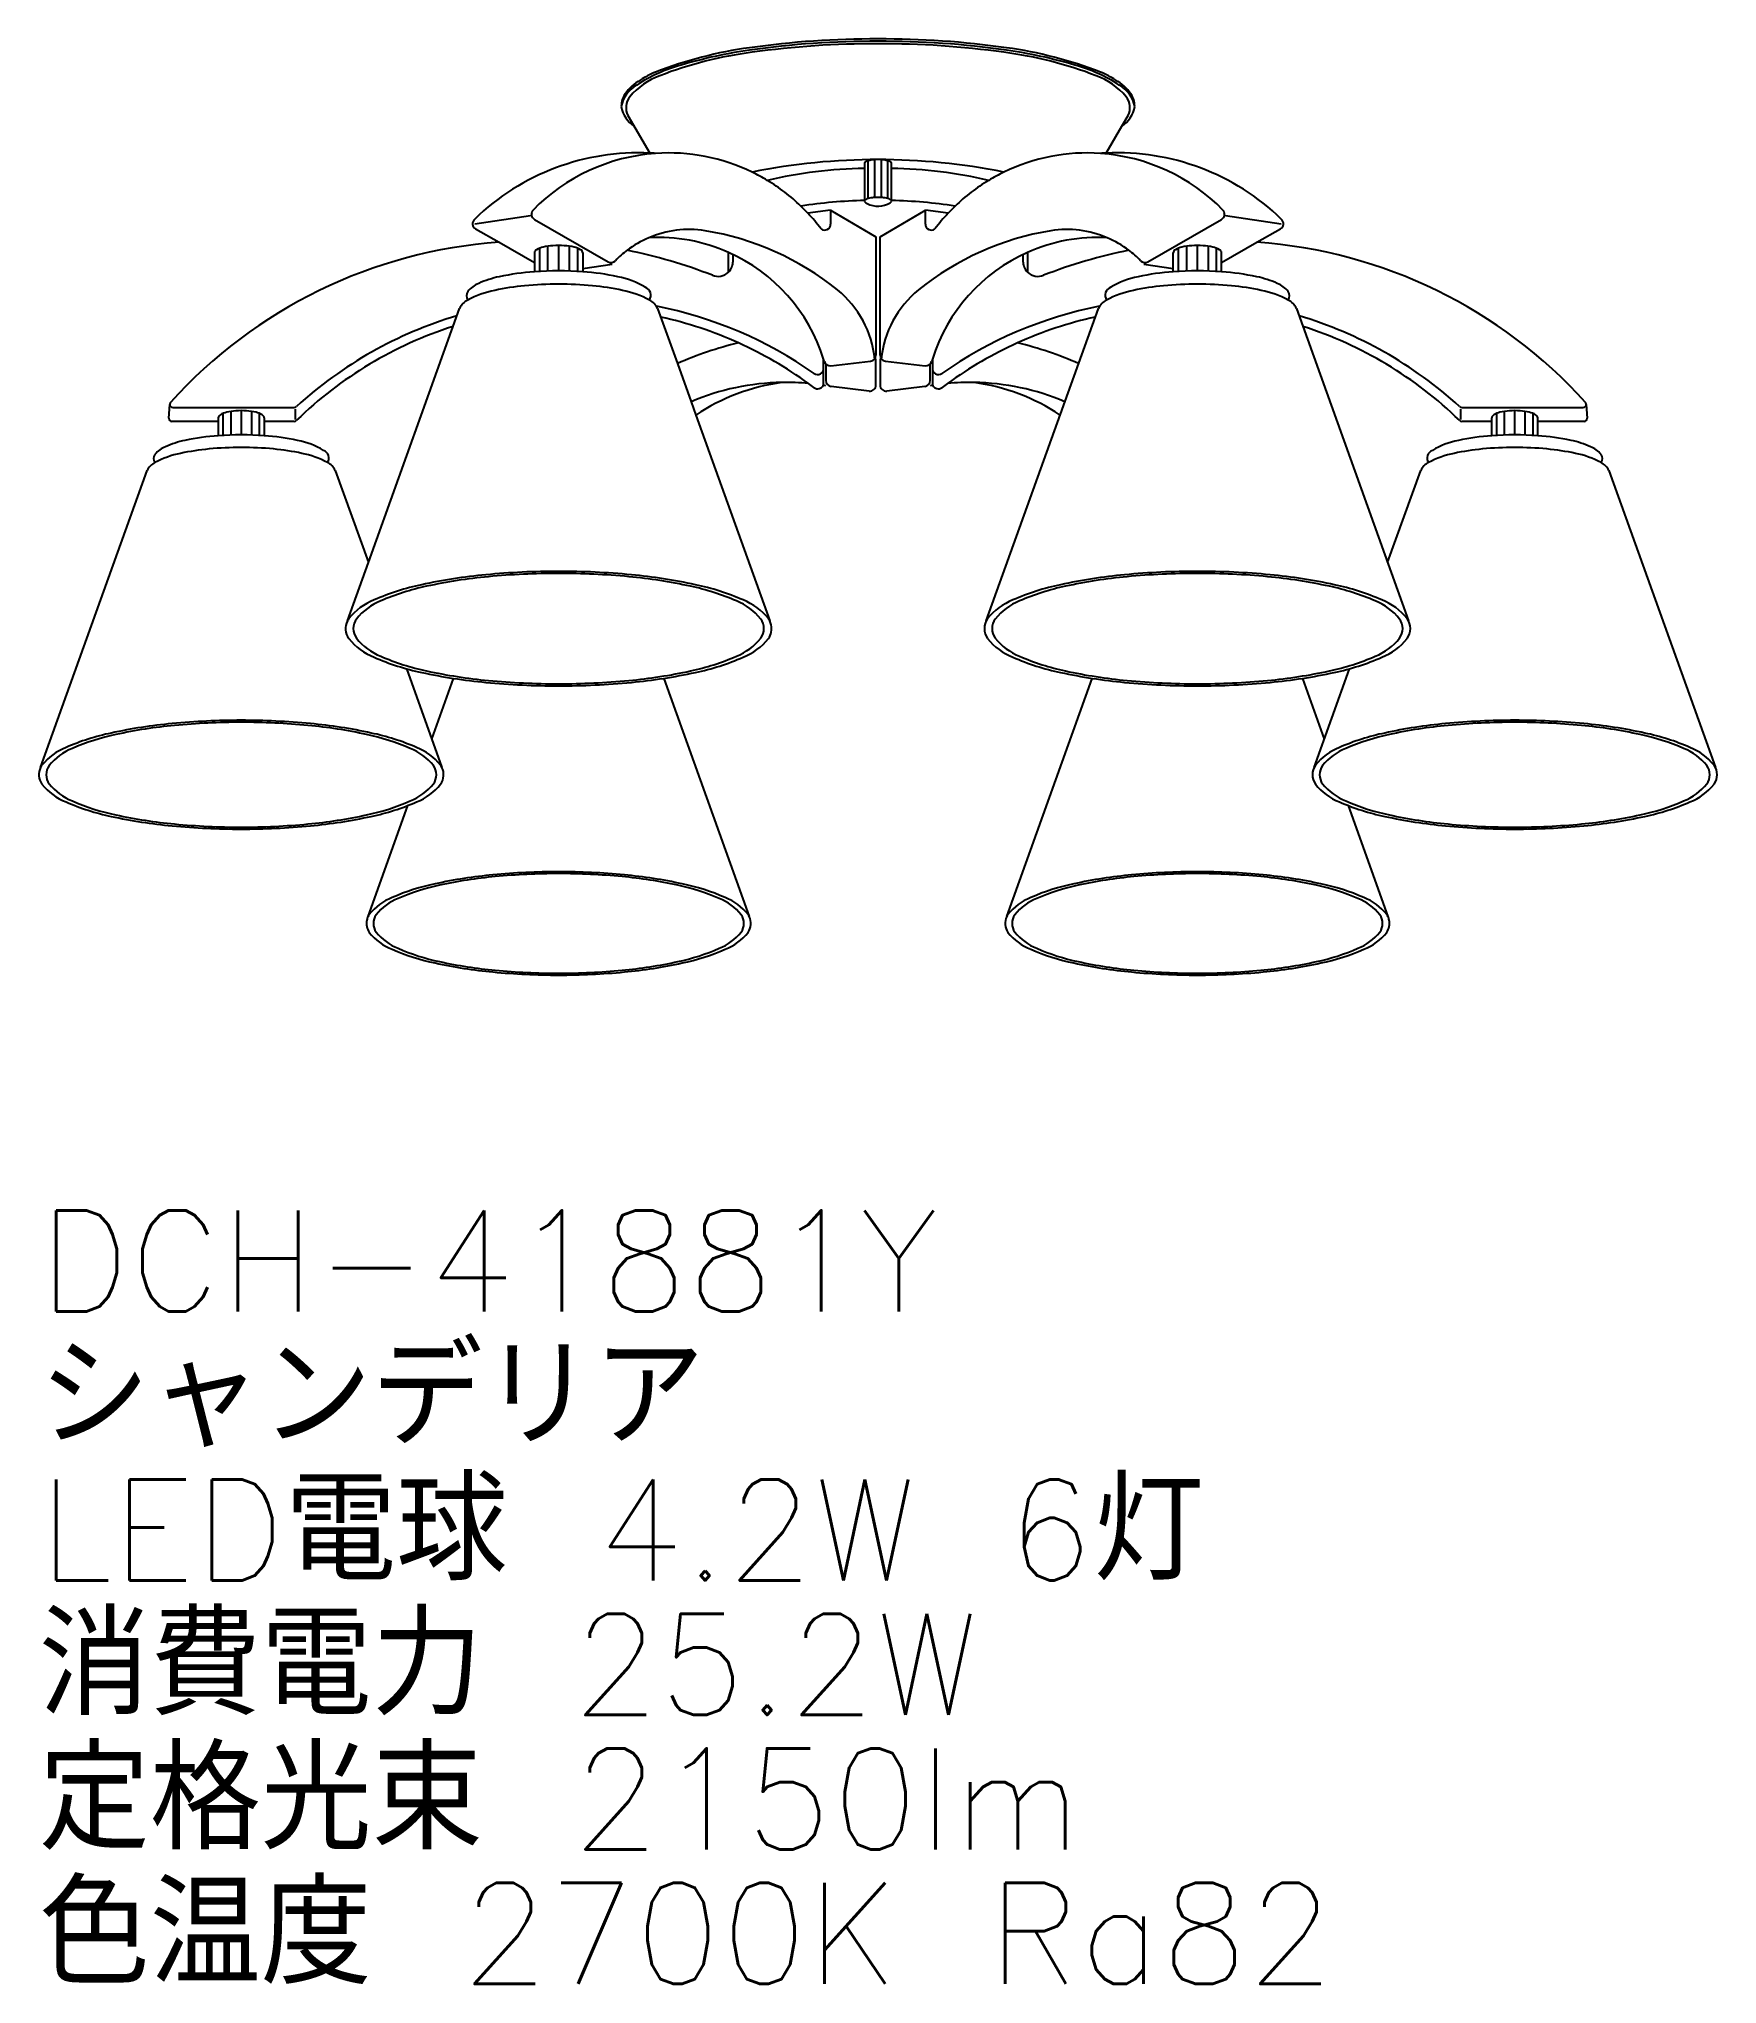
# Model space of a CAD drawing. Extents: x 0 to 49.9, y -30 to 27.8.
import ezdxf

# ---------------------------------------------------------------- set-up
doc = ezdxf.new("R2010")
doc.units = 0
doc.layers.add('daiko', color=7, linetype='CONTINUOUS')
doc.styles.add('BIGFONT', font='txt', dxfattribs={"height": 1, "bigfont": 'bigfont'})

msp = doc.modelspace()

# ---------------------------------------------------------------- linework, layer by layer
at = {"layer": 'daiko'}
for p, q in [((17.524177, 25.56032), (18.173915, 24.445561)), ((32.214162, 25.244883), (32.398014, 25.56032)), ((31.748277, 24.445561), (32.214162, 25.244883)), ((24.556754, 24.142596), (24.556754, 24.106214)), ((24.556754, 24.106214), (24.556754, 23.019425)), ((24.665004, 23.093189), (24.665004, 24.21697)), ((24.852938, 24.247799), (24.852938, 23.123766)), ((25.069254, 23.123766), (25.069254, 24.247799)), ((25.257188, 23.093189), (25.257188, 24.21697)), ((25.365437, 23.994139), (25.365437, 24.142596)), ((25.365437, 23.019425), (25.365437, 23.994139)), ((12.963835, 22.342706), (14.626768, 22.593331)), ((23.552236, 22.751126), (22.87645, 22.654585)), ((23.552236, 22.751126), (23.552236, 22.33513)), ((23.552236, 22.751126), (24.900041, 21.954729)), ((25.022151, 21.954729), (26.369956, 22.751126)), ((27.045742, 22.654585), (26.369956, 22.751126)), ((26.369956, 22.33513), (26.369956, 22.751126)), ((35.295424, 22.593331), (36.958357, 22.342706)), ((12.991211, 22.189382), (13.688252, 21.791073)), ((14.741656, 22.473497), (16.930258, 21.213498)), ((32.991934, 21.213498), (35.180536, 22.473497)), ((36.23394, 21.791073), (36.930981, 22.189382)), ((13.688252, 21.791073), (14.740613, 21.189723)), ((14.740613, 21.475843), (14.740613, 20.915045)), ((14.896878, 20.925048), (14.896878, 21.61545)), ((15.144205, 20.935882), (15.144205, 21.674829)), ((15.459443, 21.700144), (15.459443, 20.940837)), ((15.774681, 21.674829), (15.774681, 20.935882)), ((16.022007, 21.61545), (16.022007, 20.925048)), ((16.178272, 21.475843), (16.178272, 20.915045)), ((20.510639, 20.904291), (20.510639, 21.493087)), ((20.64812, 21.227757), (20.64812, 21.429747)), ((24.900041, 21.954729), (24.900041, 18.432147)), ((25.022151, 18.432147), (25.022151, 21.954729)), ((29.274072, 21.429747), (29.274072, 21.227757)), ((29.411553, 21.493087), (29.411553, 20.904291)), ((33.74392, 20.915045), (33.74392, 21.475843)), ((33.900185, 20.925048), (33.900185, 21.61545)), ((34.147511, 20.935882), (34.147511, 21.674829)), ((34.462749, 20.940837), (34.462749, 21.700144)), ((34.777987, 21.674829), (34.777987, 20.935882)), ((35.025313, 21.61545), (35.025313, 20.925048)), ((35.181579, 21.189723), (36.23394, 21.791073)), ((35.181579, 20.915045), (35.181579, 21.475843)), ((16.178272, 21.009793), (17.054665, 21.141876)), ((32.867527, 21.141876), (33.74392, 21.009793)), ((9.800614, 12.26882), (12.514964, 19.827525)), ((18.403921, 19.827525), (18.993619, 18.185381)), ((28.180075, 10.531586), (31.518271, 19.827525)), ((37.407228, 19.827525), (40.745423, 10.531586)), ((18.993619, 18.185381), (19.401584, 17.049312)), ((23.34373, 18.039574), (23.34373, 18.318123)), ((23.34373, 17.6144), (23.34373, 18.039574)), ((23.411539, 18.145044), (23.411539, 17.68369)), ((23.557559, 18.120413), (24.740436, 18.253567)), ((24.900041, 17.548045), (24.900041, 18.325195)), ((25.022151, 18.325195), (25.022151, 17.548045)), ((25.181756, 18.253567), (26.364633, 18.120413)), ((26.510653, 17.68369), (26.510653, 18.145044)), ((26.578462, 18.318123), (26.578462, 18.039574)), ((26.578462, 18.039574), (26.578462, 17.6144)), ((24.698899, 17.369621), (23.569811, 17.505265)), ((26.352381, 17.505265), (25.223293, 17.369621)), ((3.868156, 16.557128), (3.8924, 16.969869)), ((3.982253, 16.880016), (7.597132, 16.880016)), ((6.020343, 16.785231), (6.020343, 16.06389)), ((7.634781, 16.519612), (7.634781, 16.830529)), ((19.401584, 17.049312), (19.543357, 16.654514)), ((42.287411, 16.830529), (42.287411, 16.519612)), ((42.32506, 16.880016), (45.939939, 16.880016)), ((43.901848, 16.06389), (43.901848, 16.785231)), ((46.029792, 16.969869), (46.054035, 16.557128)), ((5.337456, 16.467274), (3.95801, 16.467274)), ((5.337456, 16.572146), (5.337456, 16.039388)), ((5.485908, 16.04889), (5.485908, 16.704772)), ((5.720867, 16.059182), (5.720867, 16.761182)), ((6.31982, 16.761182), (6.31982, 16.059182)), ((6.554779, 16.704772), (6.554779, 16.04889)), ((6.703231, 16.572146), (6.703231, 16.039388)), ((7.597132, 16.467274), (6.703231, 16.467274)), ((19.543357, 16.654514), (21.742117, 10.531586)), ((43.218961, 16.467274), (42.32506, 16.467274)), ((43.218961, 16.039388), (43.218961, 16.572146)), ((43.367413, 16.04889), (43.367413, 16.704772)), ((43.602372, 16.059182), (43.602372, 16.761182)), ((44.201325, 16.761182), (44.201325, 16.059182)), ((44.436284, 16.704772), (44.436284, 16.04889)), ((44.584736, 16.039388), (44.584736, 16.572146)), ((45.964182, 16.467274), (44.584736, 16.467274)), ((0.051803, 6.175101), (3.223089, 15.006243)), ((8.817598, 15.006243), (9.800614, 12.26882)), ((40.121578, 12.26882), (41.104594, 15.006243)), ((46.699103, 15.006243), (49.870389, 6.175101)), ((9.176768, 10.531586), (9.800614, 12.26882)), ((10.934077, 9.112443), (11.988884, 6.175101)), ((11.686338, 7.017606), (12.334817, 8.823439)), ((18.58855, 8.824125), (21.13192, 1.741552)), ((28.790272, 1.741552), (31.333642, 8.824125)), ((37.587374, 8.823439), (38.235854, 7.017606)), ((37.933308, 6.175101), (38.987235, 9.109993)), ((9.791693, 1.741552), (10.976405, 5.040641)), ((38.945787, 5.040641), (40.130499, 1.741552))]:
    msp.add_line(p, q, dxfattribs=at)
for centre, radius, start, end in [((24.906118, 0.968923), 26.871787, 89.882777, 98.051621), ((24.825747, 2.055943), 25.713184, 89.698405, 98.235994), ((25.016073, 0.968923), 26.871787, 81.948379, 90.117223), ((25.096445, 2.055943), 25.713184, 81.764006, 90.301595), ((22.747127, 15.613151), 12.069829, 97.64071, 111.381409), ((22.782602, 15.519135), 12.025397, 97.499003, 111.018218), ((23.103356, 13.575655), 14.065653, 98.014315, 106.491971), ((24.906999, 0.843287), 26.853655, 89.884578, 97.906312), ((25.015193, 0.843287), 26.853655, 82.093688, 90.115422), ((27.13959, 15.519135), 12.025397, 68.981782, 82.500997), ((27.175065, 15.613151), 12.069829, 68.618591, 82.35929), ((26.818836, 13.575655), 14.065653, 73.508029, 81.985685), ((18.544993, 25.443243), 1.34369, 119.243067, 145.353982), ((19.193015, 24.759775), 2.112426, 110.029065, 139.817189), ((20.37955, 22.455061), 4.779181, 105.400308, 122.89265), ((19.097819, 24.835664), 2.151916, 110.426923, 124.189808), ((29.542642, 22.455061), 4.779181, 57.10735, 74.599692), ((30.729177, 24.759775), 2.112426, 40.182811, 69.970935), ((30.824373, 24.835664), 2.151916, 55.810192, 69.573077), ((31.377199, 25.443243), 1.34369, 34.646018, 60.756933), ((17.971504, 25.839365), 0.646695, 145.340654, 181.012977), ((18.224592, 25.667327), 0.913905, 118.812823, 169.878561), ((17.980363, 25.799651), 0.515155, 141.153828, 207.683074), ((31.6976, 25.667327), 0.913905, 10.121439, 61.187177), ((31.941829, 25.799651), 0.515155, 332.316926, 38.846172), ((31.950688, 25.839365), 0.646695, 358.987023, 34.659346), ((18.178201, 25.971229), 0.86524, 189.533015, 237.084651), ((31.743991, 25.971229), 0.86524, 302.915349, 350.466985), ((17.836241, 17.447047), 7.006655, 87.237652, 134.058849), ((18.741615, 18.788375), 5.660781, 94.020276, 135.554689), ((17.836241, 17.447047), 7.006655, 85.838164, 87.237652), ((18.741615, 18.788375), 5.660781, 64.049153, 94.020276), ((31.180577, 18.788375), 5.660781, 85.979724, 115.950847), ((32.085951, 17.447047), 7.006655, 92.762348, 94.161836), ((31.180577, 18.788375), 5.660781, 44.445311, 85.979724), ((32.085951, 17.447047), 7.006655, 45.941151, 92.762348), ((18.741615, 18.788375), 5.660781, 58.870833, 64.049153), ((24.961096, 5.311513), 18.94026, 78.604191, 101.395809), ((24.753314, 10.428807), 13.560846, 90.830509, 103.15061), ((24.632304, 24.119892), 0.078887, 112.841465, 163.273647), ((24.818972, 23.722575), 0.517815, 97.420602, 114.81127), ((24.955595, 22.927695), 1.32409, 89.76196, 98.840835), ((24.966597, 22.927695), 1.32409, 81.159165, 90.23804), ((25.10322, 23.722575), 0.517815, 65.18873, 82.579398), ((25.289888, 24.119892), 0.078887, 16.726353, 67.158535), ((25.168878, 10.428807), 13.560846, 76.84939, 89.169491), ((31.180577, 18.788375), 5.660781, 115.950847, 121.129167), ((18.741615, 18.788375), 5.660781, 46.102533, 58.870833), ((31.180577, 18.788375), 5.660781, 121.129167, 133.897467), ((14.831318, 22.629239), 0.179707, 136.8192, 240.070567), ((24.841627, 8.938148), 14.098068, 91.157827, 98.874821), ((18.741615, 18.788375), 5.660781, 43.077091, 46.102533), ((18.741615, 18.788375), 5.660781, 36.938872, 43.077091), ((24.588604, 23.019425), 0.031849, 143.816159, 216.183841), ((24.646125, 22.973196), 0.105622, 114.883892, 141.996737), ((24.646125, 23.065654), 0.105622, 218.003265, 245.116125), ((24.818789, 22.595393), 0.52101, 107.167602, 114.626817), ((24.960057, 23.538118), 0.671845, 237.763177, 241.606789), ((24.961096, 23.539895), 0.673902, 241.600925, 302.230952), ((24.818789, 22.595393), 0.52101, 97.354565, 107.167602), ((24.955588, 21.792913), 1.334806, 94.41054, 98.76899), ((24.955588, 21.792913), 1.334806, 89.763566, 94.41054), ((24.966604, 21.792913), 1.334806, 85.58946, 90.236434), ((24.966604, 21.792913), 1.334806, 81.23101, 85.58946), ((25.103402, 22.595393), 0.52101, 72.832398, 82.645435), ((25.103402, 22.595393), 0.52101, 65.373183, 72.832398), ((25.276067, 22.973196), 0.105622, 38.003263, 65.116108), ((25.276067, 23.065654), 0.105622, 294.883891, 321.996736), ((25.333062, 23.019425), 0.032275, 10.13574, 35.632238), ((25.333062, 23.019425), 0.032275, 324.367762, 10.13574), ((25.080565, 8.938148), 14.098068, 81.125179, 88.842173), ((31.180577, 18.788375), 5.660781, 136.922909, 143.061128), ((31.180577, 18.788375), 5.660781, 133.897467, 136.922909), ((35.090874, 22.629239), 0.179707, 299.929433, 43.1808), ((13.080371, 22.345412), 0.179707, 130.42669, 240.255119), ((19.334909, 19.134466), 3.037961, 80.90223, 113.162886), ((18.494267, 13.884852), 8.354457, 50.967681, 80.90223), ((23.372529, 22.33513), 0.179707, 233.703289, 0), ((31.427925, 13.884852), 8.354457, 99.09777, 129.032319), ((26.549663, 22.33513), 0.179707, 180, 306.296711), ((30.587283, 19.134466), 3.037961, 66.837114, 99.09777), ((36.841821, 22.345412), 0.179707, 299.744881, 49.57331), ((14.697953, 7.311145), 14.515089, 93.988838, 137.96647), ((14.857363, 21.464115), 0.117337, 115.404283, 174.26338), ((15.149958, 21.002249), 0.663374, 102.768654, 121.128123), ((15.408387, 19.821668), 1.871897, 93.568503, 102.496597), ((15.459443, 20.319788), 1.380356, 83.027475, 96.972525), ((15.513884, 19.854766), 1.838653, 77.191621, 86.472606), ((15.77195, 21.008239), 0.656684, 58.827469, 76.836459), ((16.061522, 21.464115), 0.117337, 5.73662, 64.595717), ((19.334909, 19.134466), 3.037961, 127.217931, 136.010051), ((19.334909, 19.134466), 3.037961, 113.162886, 127.217931), ((14.697953, 7.311145), 14.515089, 68.432316, 78.879979), ((18.421252, 16.777184), 5.158031, 66.1042, 93.126408), ((18.421252, 16.777184), 5.158031, 17.382284, 66.1042), ((31.50094, 16.777184), 5.158031, 113.8958, 162.617716), ((31.50094, 16.777184), 5.158031, 86.873592, 113.8958), ((35.224239, 7.311145), 14.515089, 101.120021, 111.567684), ((30.587283, 19.134466), 3.037961, 52.782069, 66.837114), ((30.587283, 19.134466), 3.037961, 43.989949, 52.782069), ((33.860669, 21.464115), 0.117337, 115.404283, 174.26338), ((34.150242, 21.008239), 0.656684, 103.163541, 121.172531), ((34.408308, 19.854766), 1.838653, 93.527394, 102.808379), ((34.462749, 20.319788), 1.380356, 83.027475, 96.972525), ((34.513805, 19.821668), 1.871897, 77.503403, 86.431497), ((34.772234, 21.002249), 0.663374, 58.871877, 77.231346), ((35.064829, 21.464115), 0.117337, 5.73662, 64.595717), ((35.224239, 7.311145), 14.515089, 42.03353, 86.011162), ((15.200307, 13.866466), 7.063554, 93.731428, 102.29968), ((15.459443, 10.910751), 10.030085, 85.890242, 94.109758), ((15.718578, 13.866466), 7.063554, 77.70032, 86.268572), ((17.01992, 21.36924), 0.179707, 240.070567, 316.010051), ((20.198852, 21.227757), 0.449268, 248.432316, 313.946732), ((20.198852, 21.227757), 0.449268, 313.946732, 0), ((29.72334, 21.227757), 0.449268, 180, 226.053268), ((29.72334, 21.227757), 0.449268, 226.053268, 291.567684), ((34.203614, 13.866466), 7.063554, 93.731428, 102.29968), ((32.902272, 21.36924), 0.179707, 223.989949, 299.929433), ((34.462749, 10.910751), 10.030085, 85.890242, 94.109758), ((34.721885, 13.866466), 7.063554, 77.70032, 86.268572), ((12.933263, 20.201794), 0.217881, 143.965618, 215.344255), ((14.150774, 17.429317), 2.991705, 101.412312, 117.798797), ((13.365916, 19.848189), 0.776404, 111.368963, 141.645572), ((14.330228, 17.738812), 3.094845, 101.8331, 113.765642), ((15.12983, 13.173175), 7.35836, 95.302712, 102.327608), ((15.452091, 10.056825), 10.491208, 89.95985, 95.482256), ((15.466794, 10.056825), 10.491208, 84.517744, 90.04015), ((15.789055, 13.173175), 7.35836, 77.672392, 84.697288), ((16.808709, 18.474776), 2.330287, 58.160967, 79.751942), ((16.768111, 17.429317), 2.991705, 62.201203, 78.587688), ((17.946828, 20.214173), 0.256984, 327.409109, 69.216165), ((21.842376, 18.014657), 3.037961, 5.762574, 50.967681), ((28.079816, 18.014657), 3.037961, 129.032319, 174.237426), ((31.975364, 20.214173), 0.256984, 110.783835, 212.590891), ((33.154081, 17.429317), 2.991705, 101.412312, 117.798797), ((33.113483, 18.474776), 2.330287, 100.248058, 121.839033), ((34.133137, 13.173175), 7.35836, 95.302712, 102.327608), ((34.455398, 10.056825), 10.491208, 89.95985, 95.482256), ((34.470101, 10.056825), 10.491208, 84.517744, 90.04015), ((34.792362, 13.173175), 7.35836, 77.672392, 84.697288), ((35.591964, 17.738812), 3.094845, 66.234358, 78.1669), ((35.771418, 17.429317), 2.991705, 62.201203, 78.587688), ((36.556276, 19.848189), 0.776404, 38.354428, 68.631037), ((36.988929, 20.201794), 0.217881, 324.655745, 36.034382), ((12.994888, 19.603089), 0.52981, 116.856937, 154.936881), ((17.857723, 19.538857), 0.617788, 27.856602, 60.34958), ((15.97689, 7.772022), 12.353349, 55.008552, 78.815262), ((33.945302, 7.772022), 12.353349, 101.184738, 124.991448), ((32.064469, 19.538857), 0.617788, 119.65042, 152.143398), ((36.927304, 19.603089), 0.52981, 25.063119, 63.143063), ((15.928901, 7.990262), 11.860684, 107.706363, 134.17128), ((15.97689, 7.772022), 12.353349, 106.657724, 132.291356), ((15.928901, 7.990262), 11.860684, 65.697548, 77.497595), ((33.99329, 7.990262), 11.860684, 102.502405, 114.302452), ((33.945302, 7.772022), 12.353349, 47.708644, 73.342276), ((33.99329, 7.990262), 11.860684, 45.82872, 72.293637), ((23.269306, 8.538565), 10.551899, 103.476593, 113.904001), ((15.928901, 7.990262), 11.860684, 54.055154, 65.697548), ((33.99329, 7.990262), 11.860684, 114.302452, 125.944846), ((26.652886, 8.538565), 10.551899, 66.095999, 76.523407), ((23.164023, 18.039574), 0.179707, 235.008552, 0), ((18.421252, 16.777184), 5.158031, 16.56505, 17.382284), ((23.537456, 18.298993), 0.179707, 196.56505, 276.422632), ((24.720334, 18.432147), 0.179707, 276.422632, 0), ((25.201858, 18.432147), 0.179707, 180, 263.577368), ((26.384735, 18.298993), 0.179707, 263.577368, 343.43495), ((31.50094, 16.777184), 5.158031, 162.617716, 163.43495), ((26.758169, 18.039574), 0.179707, 180, 304.991448), ((22.218046, 10.435758), 7.188293, 90.891041, 113.067317), ((22.918211, 11.600121), 6.077543, 97.677576, 123.731313), ((22.218046, 10.435758), 7.188293, 84.626646, 90.891041), ((15.928901, 7.990262), 11.860684, 53.065319, 54.055154), ((23.164023, 17.6144), 0.179707, 233.065319, 334.855596), ((22.218046, 10.435758), 7.188293, 80.442765, 81.127827), ((23.164023, 17.6144), 0.179707, 334.855596, 0), ((23.591246, 17.68369), 0.179707, 180, 263.149524), ((24.720334, 17.548045), 0.179707, 263.149524, 0), ((25.201858, 17.548045), 0.179707, 180, 276.850476), ((26.330946, 17.68369), 0.179707, 276.850476, 0), ((27.704145, 10.435758), 7.188293, 98.872173, 99.557235), ((26.758169, 17.6144), 0.179707, 180, 205.144404), ((26.758169, 17.6144), 0.179707, 205.144404, 306.934681), ((33.99329, 7.990262), 11.860684, 125.944846, 126.934681), ((27.704145, 10.435758), 7.188293, 89.108959, 95.373354), ((27.704145, 10.435758), 7.188293, 66.932683, 89.108959), ((27.003981, 11.600121), 6.077543, 56.268687, 82.322424), ((3.982253, 16.969869), 0.089854, 153.750003, 180), ((3.982253, 16.969869), 0.089854, 180, 270), ((3.982253, 16.969869), 0.089854, 136.732998, 153.750003), ((6.020343, 15.473893), 1.311338, 83.027475, 96.972525), ((7.597132, 16.969869), 0.089854, 270, 318.386402), ((42.32506, 16.969869), 0.089854, 221.613598, 270), ((43.901848, 15.473893), 1.311338, 83.027475, 96.972525), ((45.939939, 16.969869), 0.089854, 270, 0), ((45.939939, 16.969869), 0.089854, 26.249997, 43.267002), ((45.939939, 16.969869), 0.089854, 0, 26.249997), ((3.95801, 16.557128), 0.089854, 180, 270), ((5.448368, 16.561003), 0.11147, 115.404283, 174.26338), ((5.726333, 16.122231), 0.630205, 102.768654, 121.128123), ((5.971841, 15.000679), 1.778302, 93.568503, 102.496597), ((6.072063, 15.032122), 1.74672, 77.191621, 86.472606), ((6.317225, 16.127921), 0.62385, 58.827469, 76.836459), ((6.592319, 16.561003), 0.11147, 5.73662, 64.595717), ((7.597132, 16.557128), 0.089854, 270, 318.386402), ((42.32506, 16.557128), 0.089854, 221.613598, 270), ((43.329873, 16.561003), 0.11147, 115.404283, 174.26338), ((43.604967, 16.127921), 0.62385, 103.163541, 121.172531), ((43.850129, 15.032122), 1.74672, 93.527394, 102.808379), ((43.950351, 15.000679), 1.778302, 77.503403, 86.431497), ((44.195859, 16.122231), 0.630205, 58.871877, 77.231346), ((44.473824, 16.561003), 0.11147, 5.73662, 64.595717), ((45.964182, 16.557128), 0.089854, 270, 0), ((4.031493, 15.025874), 0.737584, 111.368963, 141.645572), ((4.947589, 13.021966), 2.940102, 101.8331, 113.765642), ((5.707212, 8.684611), 6.990442, 95.302712, 102.327608), ((5.774165, 9.343237), 6.710376, 93.731428, 102.29968), ((6.013359, 5.724078), 9.966647, 89.95985, 95.482256), ((6.020343, 6.535308), 9.528581, 85.890242, 94.109758), ((6.027328, 5.724078), 9.966647, 84.517744, 90.04015), ((6.266522, 9.343237), 6.710376, 77.70032, 86.268572), ((6.333475, 8.684611), 6.990442, 77.672392, 84.697288), ((7.302147, 13.721132), 2.213773, 58.160967, 79.751942), ((42.620045, 13.721132), 2.213773, 100.248058, 121.839033), ((43.588717, 8.684611), 6.990442, 95.302712, 102.327608), ((43.65567, 9.343237), 6.710376, 93.731428, 102.29968), ((43.894864, 5.724078), 9.966647, 89.95985, 95.482256), ((43.901848, 6.535308), 9.528581, 85.890242, 94.109758), ((43.908833, 5.724078), 9.966647, 84.517744, 90.04015), ((44.148027, 9.343237), 6.710376, 77.70032, 86.268572), ((44.21498, 8.684611), 6.990442, 77.672392, 84.697288), ((44.974603, 13.021966), 2.940102, 66.234358, 78.1669), ((45.890699, 15.025874), 0.737584, 38.354428, 68.631037), ((3.679016, 14.793029), 0.503319, 116.856937, 154.936881), ((3.620473, 15.361798), 0.206987, 143.965618, 215.344255), ((4.777109, 12.727946), 2.84212, 101.412312, 117.798797), ((7.263578, 12.727946), 2.84212, 62.201203, 78.587688), ((8.383359, 15.373559), 0.244135, 327.409109, 69.216165), ((8.298709, 14.732009), 0.586898, 27.856602, 60.34958), ((41.623482, 14.732009), 0.586898, 119.65042, 152.143398), ((41.538833, 15.373559), 0.244135, 110.783835, 212.590891), ((42.658614, 12.727946), 2.84212, 101.412312, 117.798797), ((45.145083, 12.727946), 2.84212, 62.201203, 78.587688), ((46.301719, 15.361798), 0.206987, 324.655745, 36.034382), ((46.243175, 14.793029), 0.503319, 25.063119, 63.143063), ((12.852263, 4.590401), 7.168999, 101.791881, 113.690963), ((14.749845, -3.787022), 15.758084, 95.299823, 102.321097), ((14.772578, -3.255748), 15.167142, 95.304715, 102.332121), ((15.43981, -10.46332), 22.469682, 89.949939, 95.47919), ((15.437244, -9.681798), 21.627226, 89.941191, 95.484109), ((15.479075, -10.46332), 22.469682, 84.52081, 90.050061), ((15.481641, -9.681798), 21.627226, 84.515891, 90.058809), ((16.146308, -3.255748), 15.167142, 77.667879, 84.695285), ((16.16904, -3.787022), 15.758084, 77.678903, 84.700177), ((18.066622, 4.590401), 7.168999, 66.309037, 78.208119), ((31.85557, 4.590401), 7.168999, 101.791881, 113.690963), ((33.753152, -3.787022), 15.758084, 95.299823, 102.321097), ((33.775884, -3.255748), 15.167142, 95.304715, 102.332121), ((34.443117, -10.46332), 22.469682, 89.949939, 95.47919), ((34.440551, -9.681798), 21.627226, 89.941191, 95.484109), ((34.482382, -10.46332), 22.469682, 84.52081, 90.050061), ((34.484948, -9.681798), 21.627226, 84.515891, 90.058809), ((35.149614, -3.255748), 15.167142, 77.667879, 84.695285), ((35.172347, -3.787022), 15.758084, 77.678903, 84.700177), ((37.069929, 4.590401), 7.168999, 66.309037, 78.208119), ((10.62281, 9.484205), 1.793392, 111.287071, 141.536875), ((10.797498, 9.515118), 1.727769, 111.308633, 141.565532), ((12.944864, 4.805824), 6.901518, 101.802733, 113.71063), ((17.974021, 4.805824), 6.901518, 66.28937, 78.197267), ((20.121387, 9.515118), 1.727769, 38.434468, 68.691367), ((20.296075, 9.484205), 1.793392, 38.463125, 68.712929), ((29.626117, 9.484205), 1.793392, 111.287071, 141.536875), ((29.800805, 9.515118), 1.727769, 111.308633, 141.565532), ((31.94817, 4.805824), 6.901518, 101.802733, 113.71063), ((36.977328, 4.805824), 6.901518, 66.28937, 78.197267), ((39.124694, 9.515118), 1.727769, 38.434468, 68.691367), ((39.299382, 9.484205), 1.793392, 38.463125, 68.712929), ((9.623912, 10.304125), 0.501673, 153.037645, 216.100706), ((9.623912, 10.304125), 0.501673, 143.899294, 153.037645), ((9.835379, 10.304125), 0.484073, 143.930249, 216.069751), ((21.083506, 10.304125), 0.484073, 323.930249, 36.069751), ((21.294973, 10.304125), 0.501673, 26.962355, 36.100706), ((21.294973, 10.304125), 0.501673, 323.899294, 12.544335), ((21.294973, 10.304125), 0.501673, 12.544335, 26.962355), ((28.627219, 10.304125), 0.501673, 143.899294, 216.100706), ((28.838686, 10.304125), 0.484073, 143.930249, 216.069751), ((40.086813, 10.304125), 0.484073, 323.930249, 36.069751), ((40.29828, 10.304125), 0.501673, 323.899294, 36.100706), ((10.62281, 11.124046), 1.793392, 218.463125, 248.712929), ((10.797498, 11.093132), 1.727769, 218.434468, 248.691367), ((20.121387, 11.093132), 1.727769, 291.308633, 321.565532), ((20.296075, 11.124046), 1.793392, 291.287071, 321.536875), ((29.626117, 11.124046), 1.793392, 218.463125, 248.712929), ((29.800805, 11.093132), 1.727769, 218.434468, 248.691367), ((39.124694, 11.093132), 1.727769, 291.308633, 321.565532), ((39.299382, 11.124046), 1.793392, 291.287071, 321.536875), ((12.852263, 16.01785), 7.168999, 246.309037, 258.208119), ((12.944864, 15.802427), 6.901518, 246.28937, 258.197267), ((17.974021, 15.802427), 6.901518, 281.802733, 293.71063), ((18.066622, 16.01785), 7.168999, 281.791881, 293.690963), ((31.85557, 16.01785), 7.168999, 246.309037, 258.208119), ((31.94817, 15.802427), 6.901518, 246.28937, 258.197267), ((36.977328, 15.802427), 6.901518, 281.802733, 293.71063), ((37.069929, 16.01785), 7.168999, 281.791881, 293.690963), ((14.749845, 24.395272), 15.758084, 257.678903, 264.700177), ((14.772578, 23.863998), 15.167142, 257.667879, 264.695285), ((15.43981, 31.071571), 22.469682, 264.52081, 270.050061), ((15.437244, 30.290048), 21.627226, 264.515891, 270.058809), ((15.481641, 30.290048), 21.627226, 269.941191, 275.484109), ((15.479075, 31.071571), 22.469682, 269.949939, 275.47919), ((16.146308, 23.863998), 15.167142, 275.304715, 282.332121), ((16.16904, 24.395272), 15.758084, 275.299823, 282.321097), ((33.753152, 24.395272), 15.758084, 257.678903, 264.700177), ((33.775884, 23.863998), 15.167142, 257.667879, 264.695285), ((34.443117, 31.071571), 22.469682, 264.52081, 270.050061), ((34.440551, 30.290048), 21.627226, 264.515891, 270.058809), ((34.484948, 30.290048), 21.627226, 269.941191, 275.484109), ((34.482382, 31.071571), 22.469682, 269.949939, 275.47919), ((35.149614, 23.863998), 15.167142, 275.304715, 282.332121), ((35.172347, 24.395272), 15.758084, 275.299823, 282.321097), ((6.001693, -13.77006), 21.346198, 89.949939, 95.47919), ((6.038994, -13.77006), 21.346198, 84.52081, 90.050061), ((43.883198, -13.77006), 21.346198, 89.949939, 95.47919), ((43.920499, -13.77006), 21.346198, 84.52081, 90.050061), ((3.543523, 0.530975), 6.810549, 101.791881, 113.690963), ((3.631494, 0.735627), 6.556442, 101.802733, 113.71063), ((5.346226, -7.427576), 14.97018, 95.299823, 102.321097), ((5.367822, -6.922866), 14.408785, 95.304715, 102.332121), ((5.999255, -13.027614), 20.545865, 89.941191, 95.484109), ((6.041432, -13.027614), 20.545865, 84.515891, 90.058809), ((6.672865, -6.922866), 14.408785, 77.667879, 84.695285), ((6.694461, -7.427576), 14.97018, 77.678903, 84.700177), ((8.409193, 0.735627), 6.556442, 66.28937, 78.197267), ((8.497164, 0.530975), 6.810549, 66.309037, 78.208119), ((41.425028, 0.530975), 6.810549, 101.791881, 113.690963), ((41.512999, 0.735627), 6.556442, 101.802733, 113.71063), ((43.227731, -7.427576), 14.97018, 95.299823, 102.321097), ((43.249327, -6.922866), 14.408785, 95.304715, 102.332121), ((43.88076, -13.027614), 20.545865, 89.941191, 95.484109), ((43.922937, -13.027614), 20.545865, 84.515891, 90.058809), ((44.55437, -6.922866), 14.408785, 77.667879, 84.695285), ((44.575966, -7.427576), 14.97018, 77.678903, 84.700177), ((46.290698, 0.735627), 6.556442, 66.28937, 78.197267), ((46.378669, 0.530975), 6.810549, 66.309037, 78.208119), ((1.425543, 5.180089), 1.703722, 111.287071, 141.536875), ((1.591496, 5.209457), 1.641381, 111.308633, 141.565532), ((10.44919, 5.209457), 1.641381, 38.434468, 68.691367), ((10.615144, 5.180089), 1.703722, 38.463125, 68.712929), ((39.307048, 5.180089), 1.703722, 111.287071, 141.536875), ((39.473001, 5.209457), 1.641381, 111.308633, 141.565532), ((48.330695, 5.209457), 1.641381, 38.434468, 68.691367), ((48.496649, 5.180089), 1.703722, 38.463125, 68.712929), ((0.476589, 5.959014), 0.476589, 153.037645, 216.100706), ((0.476589, 5.959014), 0.476589, 143.899294, 153.037645), ((0.677483, 5.959014), 0.459869, 143.930249, 216.069751), ((11.363204, 5.959014), 0.459869, 323.930249, 36.069751), ((11.564098, 5.959014), 0.476589, 26.962355, 36.100706), ((11.564098, 5.959014), 0.476589, 323.899294, 26.962355), ((38.358094, 5.959014), 0.476589, 143.899294, 216.100706), ((38.558988, 5.959014), 0.459869, 143.930249, 216.069751), ((49.244709, 5.959014), 0.459869, 323.930249, 36.069751), ((49.445603, 5.959014), 0.476589, 323.899294, 36.100706), ((1.425543, 6.737938), 1.703722, 218.463125, 248.712929), ((1.591496, 6.70857), 1.641381, 218.434468, 248.691367), ((10.44919, 6.70857), 1.641381, 291.308633, 321.565532), ((10.615144, 6.737938), 1.703722, 291.287071, 321.536875), ((39.307048, 6.737938), 1.703722, 218.463125, 248.712929), ((39.473001, 6.70857), 1.641381, 218.434468, 248.691367), ((48.330695, 6.70857), 1.641381, 291.308633, 321.565532), ((48.496649, 6.737938), 1.703722, 291.287071, 321.536875), ((3.543523, 11.387052), 6.810549, 246.309037, 258.208119), ((3.631494, 11.1824), 6.556442, 246.28937, 258.197267), ((5.346226, 19.345603), 14.97018, 257.678903, 264.700177), ((5.367822, 18.840893), 14.408785, 257.667879, 264.695285), ((6.672865, 18.840893), 14.408785, 275.304715, 282.332121), ((6.694461, 19.345603), 14.97018, 275.299823, 282.321097), ((8.409193, 11.1824), 6.556442, 281.802733, 293.71063), ((8.497164, 11.387052), 6.810549, 281.791881, 293.690963), ((41.425028, 11.387052), 6.810549, 246.309037, 258.208119), ((41.512999, 11.1824), 6.556442, 246.28937, 258.197267), ((43.227731, 19.345603), 14.97018, 257.678903, 264.700177), ((43.249327, 18.840893), 14.408785, 257.667879, 264.695285), ((44.55437, 18.840893), 14.408785, 275.304715, 282.332121), ((44.575966, 19.345603), 14.97018, 275.299823, 282.321097), ((46.290698, 11.1824), 6.556442, 281.802733, 293.71063), ((46.378669, 11.387052), 6.810549, 281.791881, 293.690963), ((6.001693, 25.688087), 21.346198, 264.52081, 270.050061), ((5.999255, 24.945641), 20.545865, 264.515891, 270.058809), ((6.038994, 25.688087), 21.346198, 269.949939, 275.47919), ((6.041432, 24.945641), 20.545865, 269.941191, 275.484109), ((43.883198, 25.688087), 21.346198, 264.52081, 270.050061), ((43.88076, 24.945641), 20.545865, 264.515891, 270.058809), ((43.920499, 25.688087), 21.346198, 269.949939, 275.47919), ((43.922937, 24.945641), 20.545865, 269.941191, 275.484109), ((14.821395, -11.180992), 14.221671, 95.299823, 102.321097), ((14.841911, -10.701517), 13.688345, 95.304715, 102.332121), ((15.444089, -17.206351), 20.278888, 89.949939, 95.47919), ((15.441773, -16.501027), 19.518572, 89.941191, 95.484109), ((15.479525, -17.206351), 20.278888, 84.52081, 90.050061), ((15.481841, -16.501027), 19.518572, 84.515891, 90.058809), ((16.081702, -10.701517), 13.688345, 77.667879, 84.695285), ((16.102218, -11.180992), 14.221671, 77.678903, 84.700177), ((33.819974, -11.180992), 14.221671, 95.299823, 102.321097), ((33.84049, -10.701517), 13.688345, 95.304715, 102.332121), ((34.442667, -17.206351), 20.278888, 89.949939, 95.47919), ((34.440351, -16.501027), 19.518572, 89.941191, 95.484109), ((34.478103, -17.206351), 20.278888, 84.52081, 90.050061), ((34.480419, -16.501027), 19.518572, 84.515891, 90.058809), ((35.080281, -10.701517), 13.688345, 77.667879, 84.695285), ((35.100797, -11.180992), 14.221671, 77.678903, 84.700177), ((13.108827, -3.620368), 6.470021, 101.791881, 113.690963), ((13.192399, -3.425949), 6.22862, 101.802733, 113.71063), ((17.731214, -3.425949), 6.22862, 66.28937, 78.197267), ((17.814786, -3.620368), 6.470021, 66.309037, 78.208119), ((32.107406, -3.620368), 6.470021, 101.791881, 113.690963), ((32.190978, -3.425949), 6.22862, 101.802733, 113.71063), ((36.729793, -3.425949), 6.22862, 66.28937, 78.197267), ((36.813365, -3.620368), 6.470021, 66.309037, 78.208119), ((10.19524, 1.536268), 0.45276, 153.037645, 167.455665), ((10.19524, 1.536268), 0.45276, 143.899294, 153.037645), ((11.096746, 0.79629), 1.618536, 111.287071, 141.536875), ((10.386089, 1.536268), 0.436876, 143.930249, 216.069751), ((11.254402, 0.82419), 1.559312, 111.308633, 141.565532), ((19.669211, 0.82419), 1.559312, 38.434468, 68.691367), ((19.826868, 0.79629), 1.618536, 38.463125, 68.712929), ((20.537524, 1.536268), 0.436876, 323.930249, 36.069751), ((20.728373, 1.536268), 0.45276, 26.962355, 36.100706), ((20.728373, 1.536268), 0.45276, 323.899294, 26.962355), ((29.193819, 1.536268), 0.45276, 153.037645, 216.100706), ((29.193819, 1.536268), 0.45276, 143.899294, 153.037645), ((30.095324, 0.79629), 1.618536, 111.287071, 141.536875), ((29.384668, 1.536268), 0.436876, 143.930249, 216.069751), ((30.25298, 0.82419), 1.559312, 111.308633, 141.565532), ((38.66779, 0.82419), 1.559312, 38.434468, 68.691367), ((38.825446, 0.79629), 1.618536, 38.463125, 68.712929), ((39.536103, 1.536268), 0.436876, 323.930249, 36.069751), ((39.726952, 1.536268), 0.45276, 26.962355, 36.100706), ((39.726952, 1.536268), 0.45276, 12.544335, 26.962355), ((10.19524, 1.536268), 0.45276, 167.455665, 216.100706), ((11.096746, 2.276247), 1.618536, 218.463125, 248.712929), ((11.254402, 2.248347), 1.559312, 218.434468, 248.691367), ((19.669211, 2.248347), 1.559312, 291.308633, 321.565532), ((19.826868, 2.276247), 1.618536, 291.287071, 321.536875), ((30.095324, 2.276247), 1.618536, 218.463125, 248.712929), ((30.25298, 2.248347), 1.559312, 218.434468, 248.691367), ((38.66779, 2.248347), 1.559312, 291.308633, 321.565532), ((38.825446, 2.276247), 1.618536, 291.287071, 321.536875), ((39.726952, 1.536268), 0.45276, 323.899294, 12.544335), ((13.108827, 6.692905), 6.470021, 246.309037, 258.208119), ((13.192399, 6.498486), 6.22862, 246.28937, 258.197267), ((17.731214, 6.498486), 6.22862, 281.802733, 293.71063), ((17.814786, 6.692905), 6.470021, 281.791881, 293.690963), ((32.107406, 6.692905), 6.470021, 246.309037, 258.208119), ((32.190978, 6.498486), 6.22862, 246.28937, 258.197267), ((36.729793, 6.498486), 6.22862, 281.802733, 293.71063), ((36.813365, 6.692905), 6.470021, 281.791881, 293.690963), ((14.821395, 14.253529), 14.221671, 257.678903, 264.700177), ((14.841911, 13.774054), 13.688345, 257.667879, 264.695285), ((15.444089, 20.278888), 20.278888, 264.52081, 270.050061), ((15.441773, 19.573564), 19.518572, 264.515891, 270.058809), ((15.481841, 19.573564), 19.518572, 269.941191, 275.484109), ((15.479525, 20.278888), 20.278888, 269.949939, 275.47919), ((16.081702, 13.774054), 13.688345, 275.304715, 282.332121), ((16.102218, 14.253529), 14.221671, 275.299823, 282.321097), ((33.819974, 14.253529), 14.221671, 257.678903, 264.700177), ((33.84049, 13.774054), 13.688345, 257.667879, 264.695285), ((34.442667, 20.278888), 20.278888, 264.52081, 270.050061), ((34.440351, 19.573564), 19.518572, 264.515891, 270.058809), ((34.480419, 19.573564), 19.518572, 269.941191, 275.484109), ((34.478103, 20.278888), 20.278888, 269.949939, 275.47919), ((35.080281, 13.774054), 13.688345, 275.304715, 282.332121), ((35.100797, 14.253529), 14.221671, 275.299823, 282.321097)]:
    msp.add_arc(centre, radius, start, end, dxfattribs=at)

# ---------------------------------------------------------------- texts
at = {"layer": 'daiko', "style": 'BIGFONT'}
for s, p in [('DCH-41881Y', (0, -10)), ('シャンデリア', (0, -14)), ('LED電球 4.2W 6灯', (0, -18)), ('消費電力 25.2W', (0, -22)), ('定格光束 2150lm', (0, -26)), ('色温度 2700K Ra82', (0, -30))]:
    msp.add_text(s, height=3, dxfattribs=at).set_placement(p)

doc.saveas('drawing.dxf')
